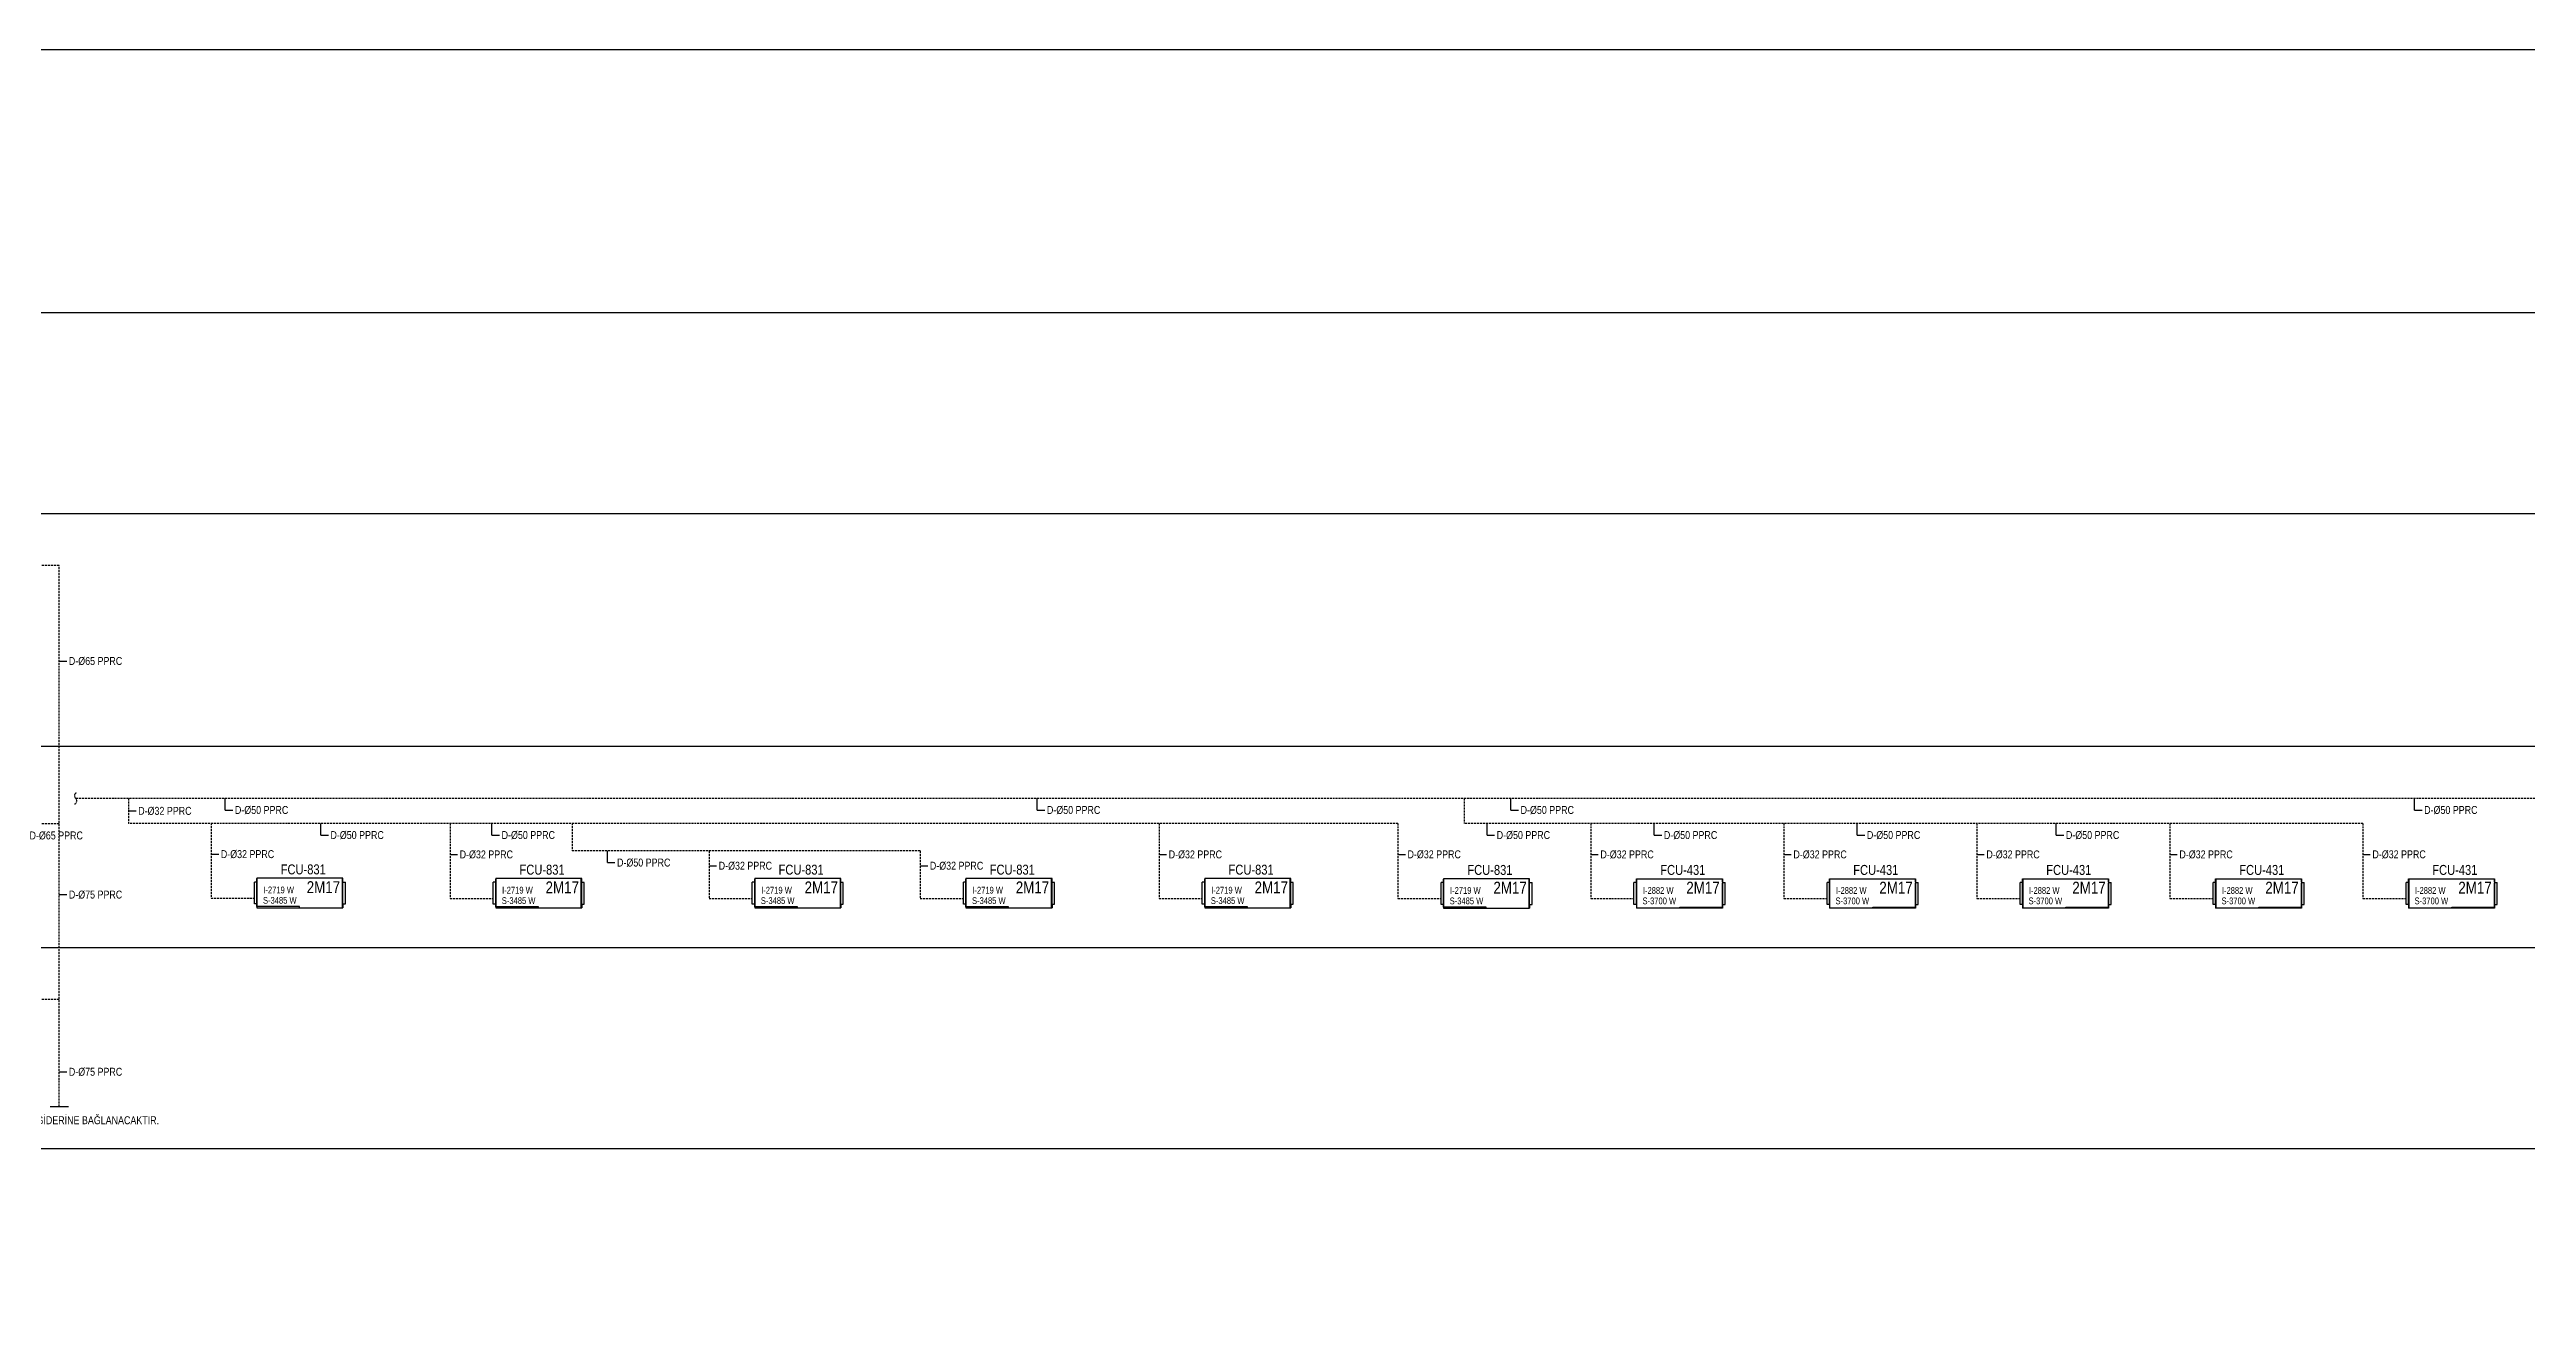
# Model space of a CAD drawing. Header units: centimetres. Extents: x 222914 to 271949, y -38857 to -18857.
# Drawn here: x 255588 to 261811, y -34777 to -31592 of the extents above; entities that cross this region are included whole.
import ezdxf
from ezdxf.enums import TextEntityAlignment as Align

# ---------------------------------------------------------------- set-up
doc = ezdxf.new("R2010")
doc.units = ezdxf.units.CM
doc.header["$LTSCALE"] = 0.2
doc.linetypes.add('DASHED', pattern=[75, 50, -25])
doc.linetypes.add('Hidden', pattern=[0.714375, 0.47625, -0.238125])
doc.layers.get('0').update_dxf_attribs({"color": 252})
for name, color, linetype, lineweight in [('1-BASLIK', 53, 'Continuous', 25), ('T-DRENAJ', 40, 'Hidden', 30), ('T-MAHAL', 120, 'Continuous', 15), ('T-STEXT', 181, 'Continuous', 15)]:
    doc.layers.add(name, color=color, linetype=linetype, lineweight=lineweight)
for name, color, linetype in [('T-DTEXT', 9, 'Continuous'), ('T-FC', 150, 'Continuous'), ('T-FC-NUMARA', 62, 'Continuous'), ('T-ITEXT', 32, 'Continuous'), ('T-TEXT', 85, 'Continuous')]:
    doc.layers.add(name, color=color, linetype=linetype)
doc.styles.add('ARIAL', font='arial.ttf')
doc.styles.add('LUCIDASANS', font='arial.ttf', dxfattribs={"width": 0.8})

# ---------------------------------------------------------------- blocks, each defined once
blk = doc.blocks.new('FANCOIL-DWD')
at = {"linetype": 'DASHED'}
blk.add_line((-114.3, -71.5), (-114.3, -16.4), dxfattribs=at)
for p, q in [((-108.1, -16.4), (-114.3, -16.4)), ((-114.3, -69.1), (-114.3, -18.8)), ((-108.1, -71.5), (-108.1, -7)), ((-108.1, -7), (108.1, -7)), ((-106.8, -80.9), (-106.8, -7)), ((108.1, -7), (108.1, -80.9)), ((108.1, -14.1), (108.1, -7.7)), ((108.1, -16.4), (114.6, -16.4)), ((108.1, -71), (108.1, -16.9)), ((114.6, -71.5), (114.6, -16.4)), ((-108.1, -71.5), (-114.3, -71.5)), ((-108.1, -71.5), (-108.1, -80.9)), ((108.1, -80.9), (-108.1, -80.9)), ((0.9, -80.9), (0.9, -78.2)), ((0.9, -78.2), (108.1, -78.2)), ((108.1, -78), (108.1, -71.5)), ((108.1, -71.5), (114.6, -71.5))]:
    blk.add_line(p, q)
blk = doc.blocks.new('Kesme')
blk.add_lwpolyline([(-21.5, -0.2, 0.576786), (-4.8, -2.7, -0.54493), (11.3, -5.9)], format="xyb")

msp = doc.modelspace()

# ---------------------------------------------------------------- linework, layer by layer
at = {"layer": '1-BASLIK'}
msp.add_lwpolyline([(224519.3, -31591.5), (264878.8, -31591.5), (264878.8, -37485.2), (224519.3, -37485.2)], close=True, dxfattribs=at)
at = {"layer": 'T-DRENAJ', "linetype": 'DASHED', "lineweight": -3, "ltscale": 0.5}
for p, q in [((255612.8, -32887.6), (226185.9, -32887.6)), ((255612.8, -34246.8), (255612.8, -32887.6)), ((263339.6, -33472.7), (255654.4, -33472.7)), ((255787.1, -33472.7), (255787.1, -33535.7)), ((259142.5, -33473.4), (259142.5, -33535.6)), ((255612.8, -33536.6), (255493.4, -33536.6)), ((258975.9, -33535.4), (255787.1, -33535.7)), ((255994.6, -33534.9), (255994.6, -33723.2)), ((256594.6, -33535.6), (256594.6, -33723.8)), ((256901.2, -33535.2), (256901.2, -33604.8)), ((258375.9, -33535.6), (258375.9, -33723.8)), ((258975.9, -33535.4), (258975.9, -33724.5)), ((261400, -33535.4), (259142.5, -33535.7)), ((259460.5, -33535.4), (259460.5, -33724.5)), ((259945.4, -33535.4), (259945.4, -33724.5)), ((260430.2, -33535.4), (260430.2, -33724.5)), ((260915.1, -33535.4), (260915.1, -33724.5)), ((261400, -33535.4), (261400, -33724.5)), ((257775.9, -33604.8), (256901.2, -33604.8)), ((257245.4, -33604.8), (257245.4, -33723.8)), ((257775.9, -33604.8), (257775.9, -33723.8)), ((255994.6, -33723.2), (256103, -33723.2)), ((256594.6, -33723.8), (256703, -33723.8)), ((257245.4, -33723.8), (257353.8, -33723.8)), ((257775.9, -33723.8), (257884.2, -33723.8)), ((258375.9, -33723.8), (258484.2, -33723.8)), ((258975.9, -33724.5), (259084.2, -33724.5)), ((259460.5, -33724.5), (259568.8, -33724.5)), ((259945.4, -33724.5), (260053.7, -33724.5)), ((260430.2, -33724.5), (260538.6, -33724.5)), ((260915.1, -33724.5), (261023.5, -33724.5)), ((261400, -33724.5), (261508.3, -33724.5)), ((255612.8, -33977.7), (229005.4, -33977.7))]:
    msp.add_line(p, q, dxfattribs=at)
at = {"layer": 'T-DRENAJ', "color": 7, "linetype": 'ByBlock', "lineweight": -3, "ltscale": 0.5}
msp.add_line((255589.8, -34246.8), (255635.9, -34246.8), dxfattribs=at)
at = {"layer": 'T-DTEXT'}
for p, q in [((255612.8, -33127.7), (255631.8, -33127.7)), ((256030, -33501.9), (256030, -33472.7)), ((258070, -33501.9), (258070, -33472.7)), ((259260, -33501.9), (259260, -33472.7)), ((261530, -33501.9), (261530, -33472.7)), ((255787.1, -33504.2), (255806, -33504.2)), ((256030, -33501.9), (256049, -33501.9)), ((256270, -33564.9), (256270, -33535.6)), ((256700, -33564.9), (256700, -33535.6)), ((258070, -33501.9), (258089, -33501.9)), ((259200, -33564.9), (259200, -33535.6)), ((259260, -33501.9), (259279, -33501.9)), ((259620, -33564.9), (259620, -33535.6)), ((260130, -33564.8), (260130, -33535.6)), ((260630, -33564.8), (260630, -33535.5)), ((261530, -33501.9), (261549, -33501.9)), ((256270, -33564.9), (256289, -33564.9)), ((256700, -33564.9), (256719, -33564.9)), ((259200, -33564.9), (259219, -33564.9)), ((259620, -33564.9), (259639, -33564.9)), ((260130, -33564.8), (260149, -33564.8)), ((260630, -33564.8), (260649, -33564.8)), ((255994.6, -33612.8), (256013.6, -33612.8)), ((256594.6, -33613.5), (256613.6, -33613.5)), ((256990, -33634.1), (256990, -33604.8)), ((256990, -33634.1), (257009, -33634.1)), ((257245.4, -33641.9), (257264.4, -33641.9)), ((257775.9, -33641.9), (257794.9, -33641.9)), ((258375.9, -33613.5), (258394.9, -33613.5)), ((258975.9, -33613.4), (258994.9, -33613.4)), ((259460.5, -33613.5), (259479.4, -33613.5)), ((259945.4, -33613.5), (259964.3, -33613.5)), ((260430.2, -33613.5), (260449.2, -33613.5)), ((260915.1, -33613.5), (260934.1, -33613.5)), ((261400, -33613.4), (261419, -33613.4)), ((255612.8, -33714.4), (255631.8, -33714.4)), ((255612.8, -34159.6), (255631.8, -34159.6))]:
    msp.add_line(p, q, dxfattribs=at)
at = {"layer": 'T-TEXT', "color": 7}
for p, q in [((263936, -32252.6), (225015.5, -32252.6)), ((263936, -32757.6), (225015.5, -32757.6)), ((263936, -33342.7), (225015.5, -33342.7)), ((263936, -33847.7), (225015.5, -33847.7)), ((263936, -34352.7), (225015.5, -34352.7))]:
    msp.add_line(p, q, dxfattribs=at)

# ---------------------------------------------------------------- block references
at = {"layer": 'T-DRENAJ', "lineweight": -3, "xscale": 0.875, "yscale": 0.875, "zscale": 0.875, "rotation": 270}
msp.add_blockref('Kesme', (255656.7, -33476.9), dxfattribs=at)
at = {"layer": 'T-FC', "xscale": -1}
for p in [(256217.6, -33666.5), (256817.6, -33667.1), (257468.4, -33667.1), (257998.9, -33667.1), (258598.9, -33667.1), (259198.9, -33667.8)]:
    msp.add_blockref('FANCOIL-DWD', p, dxfattribs=at)
at = {"layer": 'T-FC'}
for p in [(259683.4, -33667.8), (260168.3, -33667.8), (260653.2, -33667.8), (261138.1, -33667.8), (261623, -33667.8)]:
    msp.add_blockref('FANCOIL-DWD', p, dxfattribs=at)

# ---------------------------------------------------------------- texts
at = {"layer": 'T-DTEXT', "style": 'LUCIDASANS', "width": 0.8}
for s, p in [('D-%%C65 PPRC', (255637, -33137.5)), ('D-%%C32 PPRC', (255811.2, -33514)), ('D-%%C50 PPRC', (256054.2, -33511.8)), ('D-%%C50 PPRC', (258094.2, -33511.8)), ('D-%%C50 PPRC', (259284.2, -33511.8)), ('D-%%C50 PPRC', (261554.2, -33511.8)), ('D-%%C65 PPRC', (255538.2, -33575.8)), ('D-%%C32 PPRC', (256018.8, -33622.7)), ('D-%%C50 PPRC', (256294.2, -33574.8)), ('D-%%C32 PPRC', (256618.8, -33623.4)), ('D-%%C50 PPRC', (256724.2, -33574.7)), ('D-%%C32 PPRC', (258400.1, -33623.4)), ('D-%%C32 PPRC', (259000.1, -33623.2)), ('D-%%C50 PPRC', (259224.2, -33574.8)), ('D-%%C32 PPRC', (259484.7, -33623.4)), ('D-%%C50 PPRC', (259644.2, -33574.8)), ('D-%%C32 PPRC', (259969.6, -33623.4)), ('D-%%C50 PPRC', (260154.2, -33574.7)), ('D-%%C32 PPRC', (260454.4, -33623.4)), ('D-%%C50 PPRC', (260654.2, -33574.7)), ('D-%%C32 PPRC', (260939.3, -33623.4)), ('D-%%C32 PPRC', (261424.2, -33623.2)), ('D-%%C50 PPRC', (257014.2, -33643.9)), ('D-%%C32 PPRC', (257269.6, -33651.8)), ('D-%%C32 PPRC', (257800.1, -33651.8)), ('D-%%C75 PPRC', (255637, -33724.3)), ('D-%%C75 PPRC', (255637, -34169.5))]:
    msp.add_text(s, height=20, dxfattribs=at).set_placement(p)
msp.add_text('SİFON İLE PİS SU GİDERİNE BAĞLANACAKTIR.', height=20, rotation=0.00003, dxfattribs=at).set_placement((255612.8, -34281.2), align=Align.MIDDLE_CENTER)
at = {"layer": 'T-FC-NUMARA', "color": 62, "style": 'ARIAL', "width": 0.8}
for p in [(256169.2, -33663.6), (256769.2, -33664.2), (257420, -33664.2), (257950.5, -33664.2), (258550.5, -33664.2), (259150.5, -33664.9)]:
    msp.add_text('FCU-831', height=25, dxfattribs=at).set_placement(p)
at = {"layer": 'T-FC-NUMARA', "color": 30, "style": 'ARIAL', "width": 0.8}
for p in [(259635.1, -33664.9), (260119.9, -33664.9), (260604.8, -33664.9), (261089.7, -33664.9), (261574.6, -33664.9)]:
    msp.add_text('FCU-431', height=25, dxfattribs=at).set_placement(p)
at = {"layer": 'T-ITEXT', "color": 62, "style": 'ARIAL', "width": 0.8}
for p in [(256202.6, -33711.2), (256802.6, -33711.8), (257453.4, -33711.8), (257983.9, -33711.8), (258583.9, -33711.8), (259183.9, -33712.5)]:
    msp.add_text('I-2719 W', height=17, dxfattribs=at).set_placement(p, align=Align.RIGHT)
at = {"layer": 'T-ITEXT', "color": 30, "style": 'ARIAL', "width": 0.8}
for p in [(259668.5, -33712.5), (260153.4, -33712.5), (260638.2, -33712.5), (261123.1, -33712.5), (261608, -33712.5)]:
    msp.add_text('I-2882 W', height=17, dxfattribs=at).set_placement(p, align=Align.RIGHT)
at = {"layer": 'T-MAHAL', "style": 'LUCIDASANS', "width": 0.8}
for p in [(256318.5, -33695.7), (256918.5, -33696.4), (257569.3, -33696.4), (258099.8, -33696.4), (258699.8, -33696.4), (259299.8, -33697), (259784.4, -33697), (260269.3, -33697), (260754.1, -33697), (261239, -33697), (261723.9, -33697)]:
    msp.add_text('2M17', height=30, dxfattribs=at).set_placement(p, align=Align.MIDDLE_RIGHT)
at = {"layer": 'T-STEXT', "color": 62, "style": 'ARIAL', "width": 0.8}
for p in [(256209.2, -33737.3), (256809.2, -33738), (257460, -33738), (257990.5, -33738), (258590.5, -33738), (259190.5, -33738.7)]:
    msp.add_text('S-3485 W', height=17, dxfattribs=at).set_placement(p, align=Align.RIGHT)
at = {"layer": 'T-STEXT', "color": 30, "style": 'ARIAL', "width": 0.8}
for p in [(259675, -33738.7), (260159.9, -33738.7), (260644.8, -33738.7), (261129.7, -33738.7), (261614.6, -33738.7)]:
    msp.add_text('S-3700 W', height=17, dxfattribs=at).set_placement(p, align=Align.RIGHT)

doc.saveas('drawing.dxf')
